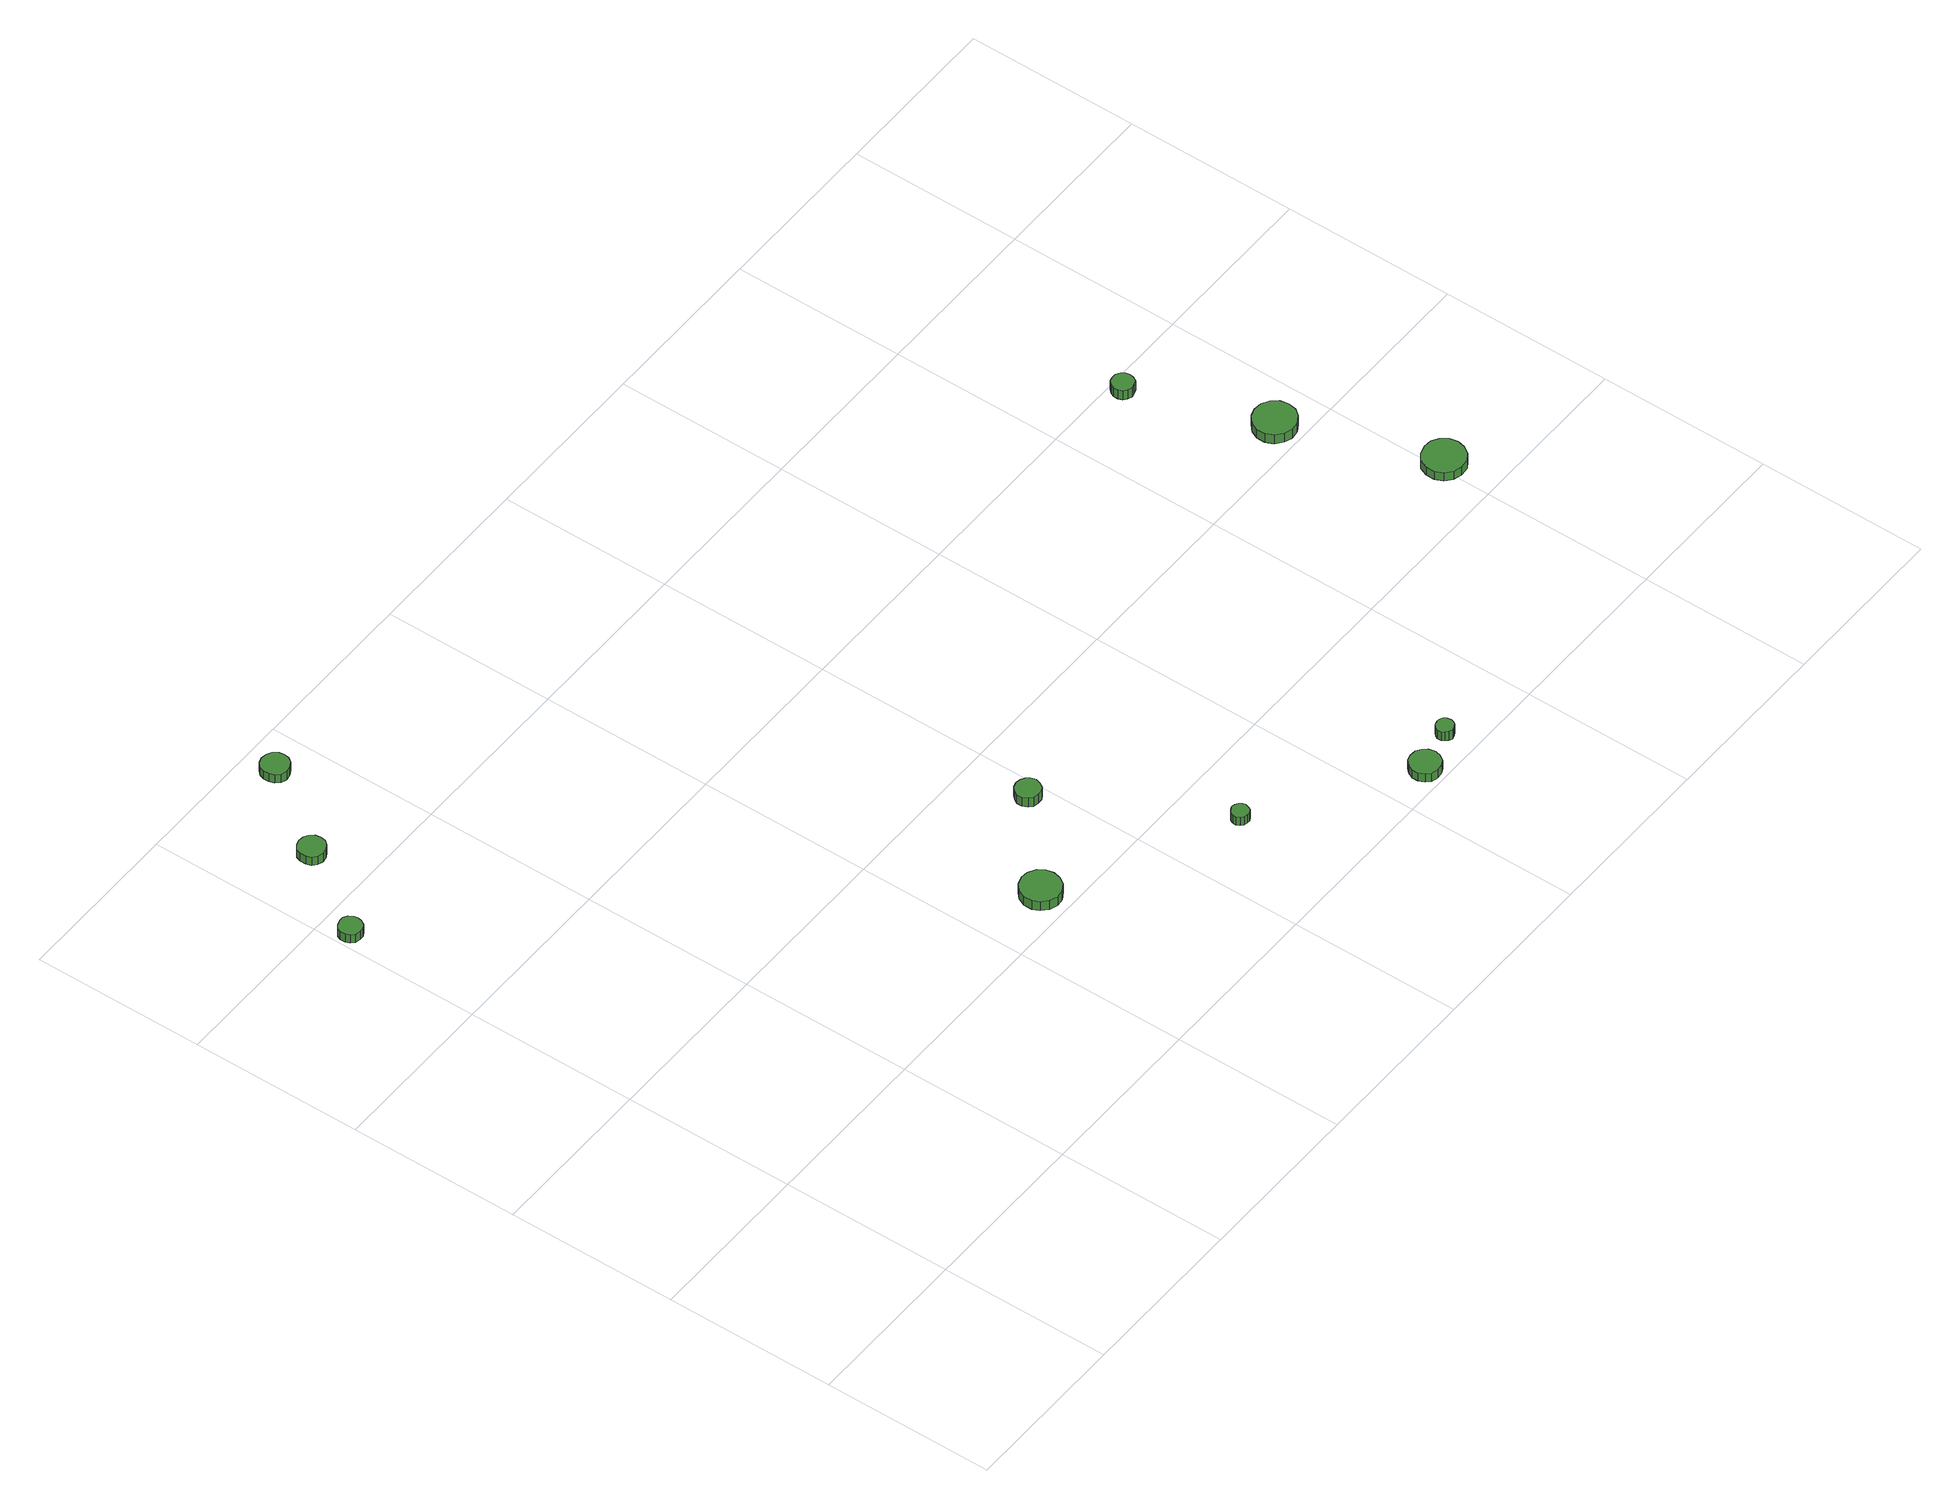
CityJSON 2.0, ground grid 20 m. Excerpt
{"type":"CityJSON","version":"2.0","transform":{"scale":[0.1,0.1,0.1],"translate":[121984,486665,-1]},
"CityObjects":{
"tree1":{"type":"SolitaryVegetationObject","attributes":{"function":"something"},"geometry":[{"type":"MultiSurface","lod":"1","boundaries":[[[0,1,2,3,4,5,6,7,8,9,10,11,12,13,14]],[[15,16,17,18,19,20,21,22,23,24,25,26,27,28,29]],[[0,29,28,1]],[[1,28,27,2]],[[2,27,26,3]],[[3,26,25,4]],[[4,25,24,5]],[[5,24,23,6]],[[6,23,22,7]],[[7,22,21,8]],[[8,21,20,9]],[[9,20,19,10]],[[10,19,18,11]],[[11,18,17,12]],[[12,17,16,13]],[[13,16,15,14]],[[14,15,29,0]]]}]},
"tree2":{"type":"SolitaryVegetationObject","attributes":{"function":"something"},"geometry":[{"type":"MultiSurface","lod":"1","boundaries":[[[30,31,32,33,34,35,36,37,38,39,40,41,42,43,44]],[[45,46,47,48,49,50,51,52,53,54,55,56,57,58,59]],[[30,59,58,31]],[[31,58,57,32]],[[32,57,56,33]],[[33,56,55,34]],[[34,55,54,35]],[[35,54,53,36]],[[36,53,52,37]],[[37,52,51,38]],[[38,51,50,39]],[[39,50,49,40]],[[40,49,48,41]],[[41,48,47,42]],[[42,47,46,43]],[[43,46,45,44]],[[44,45,59,30]]]}]},
"tree3":{"type":"SolitaryVegetationObject","attributes":{"function":"something"},"geometry":[{"type":"MultiSurface","lod":"1","boundaries":[[[60,61,62,63,64,65,66,67,68,69,70,71,72,73,74]],[[75,76,77,78,79,80,81,82,83,84,85,86,87,88,89]],[[60,89,88,61]],[[61,88,87,62]],[[62,87,86,63]],[[63,86,85,64]],[[64,85,84,65]],[[65,84,83,66]],[[66,83,82,67]],[[67,82,81,68]],[[68,81,80,69]],[[69,80,79,70]],[[70,79,78,71]],[[71,78,77,72]],[[72,77,76,73]],[[73,76,75,74]],[[74,75,89,60]]]}]},
"tree4":{"type":"SolitaryVegetationObject","attributes":{"function":"something"},"geometry":[{"type":"MultiSurface","lod":"1","boundaries":[[[90,91,92,93,94,95,96,97,98,99,100,101,102,103,104]],[[105,106,107,108,109,110,111,112,113,114,115,116,117,118,119]],[[90,119,118,91]],[[91,118,117,92]],[[92,117,116,93]],[[93,116,115,94]],[[94,115,114,95]],[[95,114,113,96]],[[96,113,112,97]],[[97,112,111,98]],[[98,111,110,99]],[[99,110,109,100]],[[100,109,108,101]],[[101,108,107,102]],[[102,107,106,103]],[[103,106,105,104]],[[104,105,119,90]]]}]},
"tree5":{"type":"SolitaryVegetationObject","attributes":{"function":"something"},"geometry":[{"type":"MultiSurface","lod":"1","boundaries":[[[120,121,122,123,124,125,126,127,128,129,130,131,132,133,134]],[[135,136,137,138,139,140,141,142,143,144,145,146,147,148,149]],[[120,149,148,121]],[[121,148,147,122]],[[122,147,146,123]],[[123,146,145,124]],[[124,145,144,125]],[[125,144,143,126]],[[126,143,142,127]],[[127,142,141,128]],[[128,141,140,129]],[[129,140,139,130]],[[130,139,138,131]],[[131,138,137,132]],[[132,137,136,133]],[[133,136,135,134]],[[134,135,149,120]]]}]},
"tree6":{"type":"SolitaryVegetationObject","attributes":{"function":"something"},"geometry":[{"type":"MultiSurface","lod":"1","boundaries":[[[150,151,152,153,154,155,156,157,158,159,160,161,162,163,164]],[[165,166,167,168,169,170,171,172,173,174,175,176,177,178,179]],[[150,179,178,151]],[[151,178,177,152]],[[152,177,176,153]],[[153,176,175,154]],[[154,175,174,155]],[[155,174,173,156]],[[156,173,172,157]],[[157,172,171,158]],[[158,171,170,159]],[[159,170,169,160]],[[160,169,168,161]],[[161,168,167,162]],[[162,167,166,163]],[[163,166,165,164]],[[164,165,179,150]]]}]},
"tree7":{"type":"SolitaryVegetationObject","attributes":{"function":"something"},"geometry":[{"type":"MultiSurface","lod":"1","boundaries":[[[180,181,182,183,184,185,186,187,188,189,190,191,192,193,194]],[[195,196,197,198,199,200,201,202,203,204,205,206,207,208,209]],[[180,209,208,181]],[[181,208,207,182]],[[182,207,206,183]],[[183,206,205,184]],[[184,205,204,185]],[[185,204,203,186]],[[186,203,202,187]],[[187,202,201,188]],[[188,201,200,189]],[[189,200,199,190]],[[190,199,198,191]],[[191,198,197,192]],[[192,197,196,193]],[[193,196,195,194]],[[194,195,209,180]]]}]},
"tree8":{"type":"SolitaryVegetationObject","attributes":{"function":"something"},"geometry":[{"type":"MultiSurface","lod":"1","boundaries":[[[210,211,212,213,214,215,216,217,218,219,220,221,222,223,224]],[[225,226,227,228,229,230,231,232,233,234,235,236,237,238,239]],[[210,239,238,211]],[[211,238,237,212]],[[212,237,236,213]],[[213,236,235,214]],[[214,235,234,215]],[[215,234,233,216]],[[216,233,232,217]],[[217,232,231,218]],[[218,231,230,219]],[[219,230,229,220]],[[220,229,228,221]],[[221,228,227,222]],[[222,227,226,223]],[[223,226,225,224]],[[224,225,239,210]]]}]},
"tree9":{"type":"SolitaryVegetationObject","attributes":{"function":"something"},"geometry":[{"type":"MultiSurface","lod":"1","boundaries":[[[240,241,242,243,244,245,246,247,248,249,250,251,252,253,254]],[[255,256,257,258,259,260,261,262,263,264,265,266,267,268,269]],[[240,269,268,241]],[[241,268,267,242]],[[242,267,266,243]],[[243,266,265,244]],[[244,265,264,245]],[[245,264,263,246]],[[246,263,262,247]],[[247,262,261,248]],[[248,261,260,249]],[[249,260,259,250]],[[250,259,258,251]],[[251,258,257,252]],[[252,257,256,253]],[[253,256,255,254]],[[254,255,269,240]]]}]},
"tree10":{"type":"SolitaryVegetationObject","attributes":{"function":"something"},"geometry":[{"type":"MultiSurface","lod":"1","boundaries":[[[270,271,272,273,274,275,276,277,278,279,280,281,282,283,284]],[[285,286,287,288,289,290,291,292,293,294,295,296,297,298,299]],[[270,299,298,271]],[[271,298,297,272]],[[272,297,296,273]],[[273,296,295,274]],[[274,295,294,275]],[[275,294,293,276]],[[276,293,292,277]],[[277,292,291,278]],[[278,291,290,279]],[[279,290,289,280]],[[280,289,288,281]],[[281,288,287,282]],[[282,287,286,283]],[[283,286,285,284]],[[284,285,299,270]]]}]},
"tree11":{"type":"SolitaryVegetationObject","attributes":{"function":"something"},"geometry":[{"type":"MultiSurface","lod":"1","boundaries":[[[300,301,302,303,304,305,306,307,308,309,310,311,312,313,314]],[[315,316,317,318,319,320,321,322,323,324,325,326,327,328,329]],[[300,329,328,301]],[[301,328,327,302]],[[302,327,326,303]],[[303,326,325,304]],[[304,325,324,305]],[[305,324,323,306]],[[306,323,322,307]],[[307,322,321,308]],[[308,321,320,309]],[[309,320,319,310]],[[310,319,318,311]],[[311,318,317,312]],[[312,317,316,313]],[[313,316,315,314]],[[314,315,329,300]]]}]}
},
"vertices":[
[31,767,19],[30,772,19],[27,777,19],[22,780,19],[17,780,19],[11,778,19],[7,775,19],[5,770,19],[5,764,19],[7,759,19],[11,755,19],[17,754,19],[22,754,19],[27,757,19],[30,762,19],[30,762,7],[27,757,7],[22,754,7],[17,754,7],[11,755,7],[7,759,7],[5,764,7],[5,770,7],[7,775,7],[11,778,7],[17,780,7],[22,780,7],[27,777,7],[30,772,7],[31,767,7],
[99,864,19],[98,871,19],[94,876,19],[89,879,19],[82,880,19],[76,878,19],[71,874,19],[69,868,19],[69,861,19],[71,855,19],[76,851,19],[82,849,19],[89,850,19],[94,853,19],[98,858,19],[98,858,7],[94,853,7],[89,850,7],[82,849,7],[76,851,7],[71,855,7],[69,861,7],[69,868,7],[71,874,7],[76,878,7],[82,880,7],[89,879,7],[94,876,7],[98,871,7],[99,864,7],
[170,963,19],[169,969,19],[165,975,19],[159,978,19],[152,979,19],[146,977,19],[141,972,19],[139,966,19],[139,960,19],[141,954,19],[146,949,19],[152,947,19],[159,948,19],[165,951,19],[169,957,19],[169,957,7],[165,951,7],[159,948,7],[152,947,7],[146,949,7],[141,954,7],[139,960,7],[139,966,7],[141,972,7],[146,977,7],[152,979,7],[159,978,7],[165,975,7],[169,969,7],[170,963,7],
[501,233,22],[499,242,22],[494,250,22],[485,255,22],[476,256,22],[467,253,22],[460,247,22],[456,238,22],[456,228,22],[460,220,22],[467,213,22],[476,210,22],[485,211,22],[494,216,22],[499,224,22],[499,224,9],[494,216,9],[485,211,9],[476,210,9],[467,213,9],[460,220,9],[456,228,9],[456,238,9],[460,247,9],[467,253,9],[476,256,9],[485,255,9],[494,250,9],[499,242,9],[501,233,9],
[595,325,22],[593,331,22],[590,335,22],[585,338,22],[579,339,22],[573,337,22],[569,333,22],[566,328,22],[566,322,22],[569,316,22],[573,312,22],[579,311,22],[585,311,22],[590,314,22],[593,319,22],[593,319,9],[590,314,9],[585,311,9],[579,311,9],[573,312,9],[569,316,9],[566,322,9],[566,328,9],[569,333,9],[573,337,9],[579,339,9],[585,338,9],[590,335,9],[593,331,9],[595,325,9],
[693,132,23],[692,136,23],[690,139,23],[686,141,23],[682,142,23],[678,140,23],[675,138,23],[673,134,23],[673,130,23],[675,126,23],[678,123,23],[682,122,23],[686,122,23],[690,124,23],[692,128,23],[692,128,11],[690,124,11],[686,122,11],[682,122,11],[678,123,11],[675,126,11],[673,130,11],[673,134,11],[675,138,11],[678,140,11],[682,142,11],[686,141,11],[690,139,11],[692,136,11],[693,132,11],
[867,20,24],[865,28,24],[861,33,24],[855,37,24],[847,38,24],[840,36,24],[835,31,24],[832,24,24],[832,17,24],[835,10,24],[840,5,24],[847,3,24],[855,4,24],[861,7,24],[865,13,24],[865,13,12],[861,7,12],[855,4,12],[847,3,12],[840,5,12],[835,10,12],[832,17,12],[832,24,12],[835,31,12],[840,36,12],[847,38,12],[855,37,12],[861,33,12],[865,28,12],[867,20,12],
[912,34,24],[911,39,24],[909,42,24],[905,44,24],[901,44,24],[897,43,24],[894,40,24],[892,37,24],[892,32,24],[894,29,24],[897,26,24],[901,24,24],[905,25,24],[909,27,24],[911,30,24],[911,30,11],[909,27,11],[905,25,11],[901,24,11],[897,26,11],[894,29,11],[892,32,11],[892,37,11],[894,40,11],[897,43,11],[901,44,11],[905,44,11],[909,42,11],[911,39,11],[912,34,11],
[1103,582,27],[1102,587,27],[1099,591,27],[1094,594,27],[1089,594,27],[1084,593,27],[1080,589,27],[1078,584,27],[1078,579,27],[1080,574,27],[1084,571,27],[1089,569,27],[1094,570,27],[1099,572,27],[1102,577,27],[1102,577,14],[1099,572,14],[1094,570,14],[1089,569,14],[1084,571,14],[1080,574,14],[1078,579,14],[1078,584,14],[1080,589,14],[1084,593,14],[1089,594,14],[1094,594,14],[1099,591,14],[1102,587,14],[1103,582,14],
[1167,428,26],[1165,438,26],[1159,446,26],[1150,451,26],[1140,452,26],[1131,449,26],[1123,442,26],[1119,433,26],[1119,423,26],[1123,414,26],[1131,407,26],[1140,404,26],[1150,405,26],[1159,410,26],[1165,418,26],[1165,418,13],[1159,410,13],[1150,405,13],[1140,404,13],[1131,407,13],[1123,414,13],[1119,423,13],[1119,433,13],[1123,442,13],[1131,449,13],[1140,452,13],[1150,451,13],[1159,446,13],[1165,438,13],[1167,428,13],
[1227,258,26],[1225,268,26],[1219,276,26],[1211,281,26],[1201,282,26],[1191,279,26],[1183,273,26],[1179,263,26],[1179,253,26],[1183,244,26],[1191,237,26],[1201,234,26],[1211,235,26],[1219,240,26],[1225,249,26],[1225,249,14],[1219,240,14],[1211,235,14],[1201,234,14],[1191,237,14],[1183,244,14],[1179,253,14],[1179,263,14],[1183,273,14],[1191,279,14],[1201,282,14],[1211,281,14],[1219,276,14],[1225,268,14],[1227,258,14]
]}
